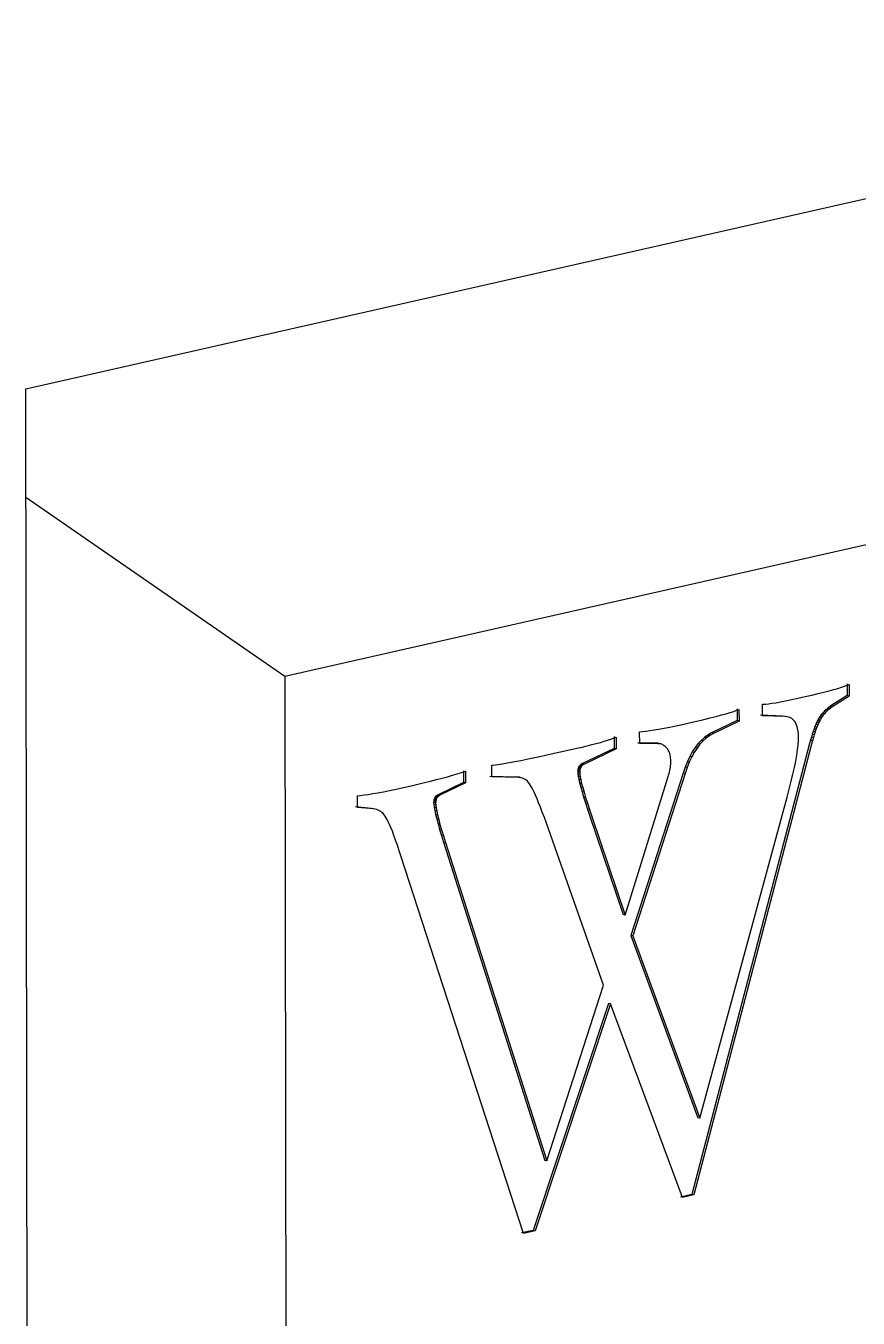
# Model space of a CAD drawing. Header units: millimetres. Extents: x -210 to 210, y -148 to 148.
# Drawn here: x 94.422 to 97.344, y -8.911 to -4.378 of the extents above; entities that cross this region are included whole.
import ezdxf

# ---------------------------------------------------------------- set-up
doc = ezdxf.new("R2010")
doc.units = ezdxf.units.MM
doc.layers.get('0').update_dxf_attribs({"lineweight": 18})

msp = doc.modelspace()

# ---------------------------------------------------------------- linework, layer by layer
at = {"color": 7, "lineweight": 30, "ltscale": 0.240259}
msp.add_line((94.422, -5.6508), (103.7957, -3.5311), dxfattribs=at)
at = {"color": 7, "lineweight": 30, "ltscale": 0.241127}
msp.add_line((104.7383, -4.5327), (95.3308, -6.66), dxfattribs=at)
at = {"color": 7, "lineweight": 30}
for p, q in [((94.4724, -40.6247), (94.422, -5.6508)), ((95.3308, -6.66), (95.3777, -39.2052))]:
    msp.add_line(p, q, dxfattribs=at)
at = {"color": 7, "lineweight": 30, "ltscale": 0.027606}
msp.add_line((95.3308, -6.66), (94.4225, -6.032), dxfattribs=at)
at = {"color": 7, "lineweight": 30, "ltscale": 0.000425236}
msp.add_line((97.2416, -6.7102), (97.258, -6.7058), dxfattribs=at)
at = {"color": 7, "lineweight": 30, "ltscale": 0.000378975}
msp.add_line((97.258, -6.7058), (97.2726, -6.7016), dxfattribs=at)
at = {"color": 7, "lineweight": 30, "ltscale": 0.000331191}
msp.add_line((97.2726, -6.7016), (97.2853, -6.6978), dxfattribs=at)
at = {"color": 7, "lineweight": 30, "ltscale": 0.000285197}
msp.add_line((97.2853, -6.6978), (97.2961, -6.6942), dxfattribs=at)
at = {"color": 7, "lineweight": 30, "ltscale": 0.000239379}
msp.add_line((97.2961, -6.6942), (97.3051, -6.6908), dxfattribs=at)
at = {"color": 7, "lineweight": 30, "ltscale": 0.000192436}
msp.add_line((97.3051, -6.6908), (97.3121, -6.6878), dxfattribs=at)
at = {"color": 7, "lineweight": 30, "ltscale": 0.001026}
for p, q in [((97.3053, -6.6861), (97.3053, -6.7271)), ((97.3121, -6.6878), (97.3122, -6.7288)), ((96.9184, -6.7735), (96.9184, -6.8146)), ((96.9252, -6.7753), (96.9253, -6.8163)), ((97.0076, -6.7977), (97.0076, -6.7566)), ((96.4874, -6.871), (96.4874, -6.912)), ((96.4943, -6.8727), (96.4943, -6.9137)), ((96.5767, -6.8951), (96.5766, -6.8541)), ((96.0576, -7.0125), (96.0576, -6.9715)), ((95.9588, -6.9905), (95.9588, -7.0316)), ((95.9657, -6.9922), (95.9657, -7.0333)), ((95.5864, -7.119), (95.5864, -7.078))]:
    msp.add_line(p, q, dxfattribs=at)
at = {"color": 7, "lineweight": 30, "ltscale": 0.00029372}
msp.add_line((97.0291, -6.7557), (97.0407, -6.7541), dxfattribs=at)
at = {"color": 7, "lineweight": 30, "ltscale": 0.00034992}
msp.add_line((97.0407, -6.7541), (97.0545, -6.7518), dxfattribs=at)
at = {"color": 7, "lineweight": 30, "ltscale": 0.000407808}
msp.add_line((97.0545, -6.7518), (97.0706, -6.7488), dxfattribs=at)
at = {"color": 7, "lineweight": 30, "ltscale": 0.0004657}
msp.add_line((97.0706, -6.7488), (97.0888, -6.7453), dxfattribs=at)
at = {"color": 7, "lineweight": 30, "ltscale": 0.000523745}
msp.add_line((97.0888, -6.7453), (97.1094, -6.741), dxfattribs=at)
at = {"color": 7, "lineweight": 30, "ltscale": 0.000580314}
msp.add_line((97.1094, -6.741), (97.132, -6.7361), dxfattribs=at)
at = {"color": 7, "lineweight": 30, "ltscale": 0.00063844}
msp.add_line((97.132, -6.7361), (97.157, -6.7305), dxfattribs=at)
at = {"color": 7, "lineweight": 30, "ltscale": 0.000615478}
msp.add_line((97.157, -6.7305), (97.181, -6.725), dxfattribs=at)
at = {"color": 7, "lineweight": 30, "ltscale": 0.000567597}
msp.add_line((97.181, -6.725), (97.2031, -6.7198), dxfattribs=at)
at = {"color": 7, "lineweight": 30, "ltscale": 0.000519592}
msp.add_line((97.2031, -6.7198), (97.2232, -6.7149), dxfattribs=at)
at = {"color": 7, "lineweight": 30, "ltscale": 0.000473143}
msp.add_line((97.2232, -6.7149), (97.2416, -6.7102), dxfattribs=at)
at = {"color": 7, "lineweight": 30, "ltscale": 0.001696}
for p, q in [((97.3053, -6.7271), (97.2479, -6.7631)), ((97.3122, -6.7288), (97.2547, -6.7649))]:
    msp.add_line(p, q, dxfattribs=at)
at = {"color": 7, "lineweight": 30, "ltscale": 0.000177196}
for p, q in [((97.3122, -6.7288), (97.3053, -6.7271)), ((97.2251, -6.7906), (97.2183, -6.7889)), ((97.2387, -6.7771), (97.2319, -6.7754)), ((97.2438, -6.7729), (97.2369, -6.7712)), ((97.2491, -6.7688), (97.2423, -6.7671)), ((97.2547, -6.7649), (97.2479, -6.7631)), ((96.9253, -6.8163), (96.9184, -6.8146)), ((97.1955, -6.8456), (97.1886, -6.8439)), ((97.2016, -6.8297), (97.1947, -6.8279)), ((97.2108, -6.8107), (97.2039, -6.809)), ((96.8226, -6.867), (96.8157, -6.8653)), ((96.8353, -6.8597), (96.8284, -6.858)), ((97.1833, -6.8855), (97.1764, -6.8838)), ((97.1863, -6.8745), (97.1795, -6.8728)), ((97.1924, -6.8546), (97.1855, -6.8529)), ((96.6449, -6.8958), (96.638, -6.894)), ((96.6509, -6.8967), (96.6441, -6.895)), ((96.7779, -6.9112), (96.771, -6.9095)), ((96.3704, -6.9777), (96.3635, -6.976)), ((96.3723, -6.9749), (96.3654, -6.9732)), ((96.3771, -6.9703), (96.3702, -6.9686)), ((96.38, -6.9685), (96.3731, -6.9668)), ((96.3833, -6.9671), (96.3764, -6.9654)), ((96.7508, -6.9601), (96.744, -6.9584)), ((96.7592, -6.9423), (96.7524, -6.9406)), ((96.1515, -7.0143), (96.1447, -7.0126)), ((96.1611, -7.0153), (96.1543, -7.0136)), ((96.3661, -6.9966), (96.3592, -6.9949)), ((96.3665, -7.0032), (96.3596, -7.0015)), ((96.3676, -6.9843), (96.3608, -6.9825)), ((96.3678, -7.0118), (96.3609, -7.0101)), ((96.7358, -7.0002), (96.729, -6.9985)), ((95.9657, -7.0333), (95.9588, -7.0316)), ((96.3729, -7.0349), (96.366, -7.0332)), ((96.3767, -7.0494), (96.3698, -7.0476)), ((96.3813, -7.0658), (96.3745, -7.0641)), ((95.8606, -7.0993), (95.8537, -7.0976)), ((95.8629, -7.0892), (95.856, -7.0874)), ((95.8679, -7.0816), (95.861, -7.0799)), ((95.8702, -7.0797), (95.8633, -7.078)), ((96.3869, -7.0842), (96.38, -7.0825)), ((96.3932, -7.1046), (96.3864, -7.1028)), ((95.6477, -7.1254), (95.6408, -7.1237)), ((95.8757, -7.1786), (95.8688, -7.1769)), ((95.8876, -7.2194), (95.8807, -7.2177)), ((96.5528, -7.57), (96.5459, -7.5683)), ((96.4746, -7.8083), (96.4677, -7.8066)), ((96.7874, -8.2095), (96.7806, -8.2078))]:
    msp.add_line(p, q, dxfattribs=at)
at = {"color": 7, "lineweight": 30, "ltscale": 0.000477433}
msp.add_line((96.845, -6.7999), (96.8635, -6.795), dxfattribs=at)
at = {"color": 7, "lineweight": 30, "ltscale": 0.000426372}
msp.add_line((96.8635, -6.795), (96.8799, -6.7904), dxfattribs=at)
at = {"color": 7, "lineweight": 30, "ltscale": 0.000374027}
msp.add_line((96.8799, -6.7904), (96.8942, -6.7862), dxfattribs=at)
at = {"color": 7, "lineweight": 30, "ltscale": 0.000324567}
msp.add_line((96.8942, -6.7862), (96.9066, -6.7822), dxfattribs=at)
at = {"color": 7, "lineweight": 30, "ltscale": 0.000274014}
msp.add_line((96.9066, -6.7822), (96.9169, -6.7786), dxfattribs=at)
at = {"color": 7, "lineweight": 30, "ltscale": 0.000223668}
msp.add_line((96.9169, -6.7786), (96.9252, -6.7753), dxfattribs=at)
at = {"color": 7, "lineweight": 30, "ltscale": 0.001966}
for p, q in [((97.0793, -6.7987), (97.0007, -6.7959)), ((97.0862, -6.8004), (97.0076, -6.7977))]:
    msp.add_line(p, q, dxfattribs=at)
at = {"color": 7, "lineweight": 30, "ltscale": 0.000123614}
msp.add_line((97.0076, -6.7566), (97.0125, -6.757), dxfattribs=at)
at = {"color": 7, "lineweight": 30, "ltscale": 0.000179351}
msp.add_line((97.0125, -6.757), (97.0197, -6.7567), dxfattribs=at)
at = {"color": 7, "lineweight": 30, "ltscale": 0.000236314}
msp.add_line((97.0197, -6.7567), (97.0291, -6.7557), dxfattribs=at)
at = {"color": 7, "lineweight": 30, "ltscale": 0.00017716}
for p, q in [((97.0862, -6.8004), (97.0793, -6.7987)), ((97.2174, -6.8004), (97.2105, -6.7987)), ((97.2294, -6.786), (97.2225, -6.7843)), ((97.2339, -6.7815), (97.2271, -6.7798)), ((97.0953, -6.8015), (97.0884, -6.7998)), ((97.2046, -6.8227), (97.1978, -6.821)), ((96.799, -6.8861), (96.7922, -6.8844)), ((96.8105, -6.8758), (96.8036, -6.8741)), ((97.1894, -6.8642), (97.1825, -6.8625)), ((96.6418, -6.8958), (96.6349, -6.8941)), ((96.7683, -6.926), (96.7614, -6.9243)), ((96.7881, -6.8979), (96.7813, -6.8962)), ((96.3688, -6.9808), (96.3619, -6.9791)), ((96.3745, -6.9724), (96.3676, -6.9707)), ((96.743, -6.9794), (96.7362, -6.9777)), ((96.1564, -7.0145), (96.1495, -7.0128)), ((96.3663, -6.9921), (96.3594, -6.9904)), ((96.3668, -6.988), (96.3599, -6.9863)), ((95.8604, -7.1032), (95.8535, -7.1015)), ((95.8609, -7.1109), (95.854, -7.1092)), ((95.861, -7.0956), (95.8541, -7.0939)), ((95.8618, -7.0922), (95.8549, -7.0905)), ((95.8728, -7.0781), (95.8659, -7.0764)), ((95.8621, -7.1205), (95.8553, -7.1188)), ((95.8643, -7.1321), (95.8574, -7.1304)), ((95.8672, -7.1456), (95.8604, -7.1439)), ((96.4004, -7.1269), (96.3935, -7.1252)), ((96.5258, -7.4966), (96.5189, -7.4949)), ((96.2512, -8.359), (96.2443, -8.3573)), ((96.7667, -8.4784), (96.7599, -8.4767))]:
    msp.add_line(p, q, dxfattribs=at)
at = {"color": 7, "lineweight": 30, "ltscale": 0.000229365}
for p, q in [((97.0884, -6.7998), (97.0793, -6.7987)), ((97.0953, -6.8015), (97.0862, -6.8004))]:
    msp.add_line(p, q, dxfattribs=at)
at = {"color": 7, "lineweight": 30, "ltscale": 0.000154469}
msp.add_line((97.2105, -6.7987), (97.207, -6.8038), dxfattribs=at)
at = {"color": 7, "lineweight": 30, "ltscale": 0.000154363}
msp.add_line((97.2142, -6.7937), (97.2105, -6.7987), dxfattribs=at)
at = {"color": 7, "lineweight": 30, "ltscale": 0.000156862}
msp.add_line((97.2183, -6.7889), (97.2142, -6.7937), dxfattribs=at)
at = {"color": 7, "lineweight": 30, "ltscale": 0.000178694}
for p, q in [((97.2212, -6.7954), (97.2142, -6.7937)), ((97.1986, -6.8373), (97.1916, -6.8356)), ((95.8711, -7.1611), (95.8641, -7.1594))]:
    msp.add_line(p, q, dxfattribs=at)
at = {"color": 7, "lineweight": 30, "ltscale": 0.000155055}
msp.add_line((97.2212, -6.7954), (97.2174, -6.8004), dxfattribs=at)
at = {"color": 7, "lineweight": 30, "ltscale": 0.000157957}
msp.add_line((97.2225, -6.7843), (97.2183, -6.7889), dxfattribs=at)
at = {"color": 7, "lineweight": 30, "ltscale": 0.000155946}
msp.add_line((97.2251, -6.7906), (97.2212, -6.7954), dxfattribs=at)
at = {"color": 7, "lineweight": 30, "ltscale": 0.000159635}
for p, q in [((97.2271, -6.7798), (97.2225, -6.7843)), ((97.2339, -6.7815), (97.2294, -6.786))]:
    msp.add_line(p, q, dxfattribs=at)
at = {"color": 7, "lineweight": 30, "ltscale": 0.000158104}
msp.add_line((97.2294, -6.786), (97.2251, -6.7906), dxfattribs=at)
at = {"color": 7, "lineweight": 30, "ltscale": 0.000162655}
msp.add_line((97.2319, -6.7754), (97.2271, -6.7798), dxfattribs=at)
at = {"color": 7, "lineweight": 30, "ltscale": 0.000164518}
for p, q in [((97.2369, -6.7712), (97.2319, -6.7754)), ((97.2438, -6.7729), (97.2387, -6.7771))]:
    msp.add_line(p, q, dxfattribs=at)
at = {"color": 7, "lineweight": 30, "ltscale": 0.00016252}
msp.add_line((97.2387, -6.7771), (97.2339, -6.7815), dxfattribs=at)
at = {"color": 7, "lineweight": 30, "ltscale": 0.000168196}
for p, q in [((97.2423, -6.7671), (97.2369, -6.7712)), ((97.2491, -6.7688), (97.2438, -6.7729))]:
    msp.add_line(p, q, dxfattribs=at)
at = {"color": 7, "lineweight": 30, "ltscale": 0.000170868}
for p, q in [((97.2479, -6.7631), (97.2423, -6.7671)), ((97.2547, -6.7649), (97.2491, -6.7688))]:
    msp.add_line(p, q, dxfattribs=at)
at = {"color": 7, "lineweight": 30, "ltscale": 0.000421223}
msp.add_line((96.6275, -6.8475), (96.6441, -6.8446), dxfattribs=at)
at = {"color": 7, "lineweight": 30, "ltscale": 0.00046474}
msp.add_line((96.6441, -6.8446), (96.6624, -6.8412), dxfattribs=at)
at = {"color": 7, "lineweight": 30, "ltscale": 0.000503775}
msp.add_line((96.6624, -6.8412), (96.6822, -6.8372), dxfattribs=at)
at = {"color": 7, "lineweight": 30, "ltscale": 0.000545909}
msp.add_line((96.6822, -6.8372), (96.7035, -6.8328), dxfattribs=at)
at = {"color": 7, "lineweight": 30, "ltscale": 0.000585131}
msp.add_line((96.7035, -6.8328), (96.7264, -6.8278), dxfattribs=at)
at = {"color": 7, "lineweight": 30, "ltscale": 0.000627332}
msp.add_line((96.7264, -6.8278), (96.7509, -6.8223), dxfattribs=at)
at = {"color": 7, "lineweight": 30, "ltscale": 0.000682129}
msp.add_line((96.7509, -6.8223), (96.7775, -6.8163), dxfattribs=at)
at = {"color": 7, "lineweight": 30, "ltscale": 0.000629425}
msp.add_line((96.7775, -6.8163), (96.802, -6.8105), dxfattribs=at)
at = {"color": 7, "lineweight": 30, "ltscale": 0.000579733}
msp.add_line((96.802, -6.8105), (96.8245, -6.805), dxfattribs=at)
at = {"color": 7, "lineweight": 30, "ltscale": 0.000527101}
msp.add_line((96.8245, -6.805), (96.845, -6.7999), dxfattribs=at)
at = {"color": 7, "lineweight": 30, "ltscale": 0.002498}
for p, q in [((96.9184, -6.8146), (96.8284, -6.858)), ((96.9253, -6.8163), (96.8353, -6.8597)), ((95.9657, -7.0333), (95.8757, -7.0767))]:
    msp.add_line(p, q, dxfattribs=at)
at = {"color": 7, "lineweight": 30, "ltscale": 0.000211879}
msp.add_line((97.1034, -6.8039), (97.0953, -6.8015), dxfattribs=at)
at = {"color": 7, "lineweight": 30, "ltscale": 0.000203127}
msp.add_line((97.1106, -6.8077), (97.1034, -6.8039), dxfattribs=at)
at = {"color": 7, "lineweight": 30, "ltscale": 0.000202157}
msp.add_line((97.1169, -6.8128), (97.1106, -6.8077), dxfattribs=at)
at = {"color": 7, "lineweight": 30, "ltscale": 0.000207441}
msp.add_line((97.1221, -6.8192), (97.1169, -6.8128), dxfattribs=at)
at = {"color": 7, "lineweight": 30, "ltscale": 0.000223368}
msp.add_line((97.1265, -6.827), (97.1221, -6.8192), dxfattribs=at)
at = {"color": 7, "lineweight": 30, "ltscale": 0.000243685}
msp.add_line((97.1299, -6.8362), (97.1265, -6.827), dxfattribs=at)
at = {"color": 7, "lineweight": 30, "ltscale": 0.000268624}
msp.add_line((97.1322, -6.8466), (97.1299, -6.8362), dxfattribs=at)
at = {"color": 7, "lineweight": 30, "ltscale": 0.000237367}
for p, q in [((97.1886, -6.8439), (97.1855, -6.8529)), ((97.1955, -6.8456), (97.1924, -6.8546))]:
    msp.add_line(p, q, dxfattribs=at)
at = {"color": 7, "lineweight": 30, "ltscale": 0.00022102}
msp.add_line((97.1916, -6.8356), (97.1886, -6.8439), dxfattribs=at)
at = {"color": 7, "lineweight": 30, "ltscale": 0.000205989}
msp.add_line((97.1947, -6.8279), (97.1916, -6.8356), dxfattribs=at)
at = {"color": 7, "lineweight": 30, "ltscale": 0.000190199}
msp.add_line((97.1978, -6.821), (97.1947, -6.8279), dxfattribs=at)
at = {"color": 7, "lineweight": 30, "ltscale": 0.000221467}
msp.add_line((97.1986, -6.8373), (97.1955, -6.8456), dxfattribs=at)
at = {"color": 7, "lineweight": 30, "ltscale": 0.000175715}
msp.add_line((97.2008, -6.8147), (97.1978, -6.821), dxfattribs=at)
at = {"color": 7, "lineweight": 30, "ltscale": 0.000205497}
msp.add_line((97.2016, -6.8297), (97.1986, -6.8373), dxfattribs=at)
at = {"color": 7, "lineweight": 30, "ltscale": 0.000160226}
msp.add_line((97.2039, -6.809), (97.2008, -6.8147), dxfattribs=at)
at = {"color": 7, "lineweight": 30, "ltscale": 0.000177232}
for p, q in [((97.2077, -6.8164), (97.2008, -6.8147)), ((96.4943, -6.9137), (96.4874, -6.912)), ((96.3699, -7.0224), (96.363, -7.0206)), ((95.8642, -7.0864), (95.8574, -7.0846)), ((95.8659, -7.0839), (95.859, -7.0821)), ((95.642, -7.1244), (95.6352, -7.1227)), ((95.8812, -7.198), (95.8744, -7.1963)), ((95.8948, -7.2428), (95.8879, -7.2411)), ((96.2094, -8.6045), (96.2025, -8.6027))]:
    msp.add_line(p, q, dxfattribs=at)
at = {"color": 7, "lineweight": 30, "ltscale": 0.000190378}
msp.add_line((97.2046, -6.8227), (97.2016, -6.8297), dxfattribs=at)
at = {"color": 7, "lineweight": 30, "ltscale": 0.000152734}
msp.add_line((97.207, -6.8038), (97.2039, -6.809), dxfattribs=at)
at = {"color": 7, "lineweight": 30, "ltscale": 0.000175364}
msp.add_line((97.2077, -6.8164), (97.2046, -6.8227), dxfattribs=at)
at = {"color": 7, "lineweight": 30, "ltscale": 0.000178658}
msp.add_line((97.214, -6.8055), (97.207, -6.8038), dxfattribs=at)
at = {"color": 7, "lineweight": 30, "ltscale": 0.000160399}
msp.add_line((97.2108, -6.8107), (97.2077, -6.8164), dxfattribs=at)
at = {"color": 7, "lineweight": 30, "ltscale": 0.000153624}
msp.add_line((97.214, -6.8055), (97.2108, -6.8107), dxfattribs=at)
at = {"color": 7, "lineweight": 30, "ltscale": 0.000153676}
msp.add_line((97.2174, -6.8004), (97.214, -6.8055), dxfattribs=at)
at = {"color": 7, "lineweight": 30, "ltscale": 0.000345635}
msp.add_line((96.4387, -6.891), (96.452, -6.8872), dxfattribs=at)
at = {"color": 7, "lineweight": 30, "ltscale": 0.000318613}
msp.add_line((96.452, -6.8872), (96.4642, -6.8834), dxfattribs=at)
at = {"color": 7, "lineweight": 30, "ltscale": 0.000292998}
msp.add_line((96.4642, -6.8834), (96.4753, -6.8798), dxfattribs=at)
at = {"color": 7, "lineweight": 30, "ltscale": 0.00026609}
msp.add_line((96.4753, -6.8798), (96.4853, -6.8762), dxfattribs=at)
at = {"color": 7, "lineweight": 30, "ltscale": 0.000239527}
msp.add_line((96.4853, -6.8762), (96.4943, -6.8727), dxfattribs=at)
at = {"color": 7, "lineweight": 30, "ltscale": 0.000260328}
msp.add_line((96.5766, -6.8541), (96.587, -6.8532), dxfattribs=at)
at = {"color": 7, "lineweight": 30, "ltscale": 0.000300273}
for p, q in [((96.587, -6.8532), (96.599, -6.8518)), ((96.2109, -7.0767), (96.206, -7.0657))]:
    msp.add_line(p, q, dxfattribs=at)
at = {"color": 7, "lineweight": 30, "ltscale": 0.000340438}
msp.add_line((96.599, -6.8518), (96.6124, -6.8499), dxfattribs=at)
at = {"color": 7, "lineweight": 30, "ltscale": 0.000382287}
msp.add_line((96.6124, -6.8499), (96.6275, -6.8475), dxfattribs=at)
at = {"color": 7, "lineweight": 30, "ltscale": 0.00040119}
for p, q in [((96.7922, -6.8844), (96.7813, -6.8962)), ((96.799, -6.8861), (96.7881, -6.8979))]:
    msp.add_line(p, q, dxfattribs=at)
at = {"color": 7, "lineweight": 30, "ltscale": 0.000385459}
for p, q in [((96.8036, -6.8741), (96.7922, -6.8844)), ((96.8105, -6.8758), (96.799, -6.8861))]:
    msp.add_line(p, q, dxfattribs=at)
at = {"color": 7, "lineweight": 30, "ltscale": 0.000373429}
msp.add_line((96.8157, -6.8653), (96.8036, -6.8741), dxfattribs=at)
at = {"color": 7, "lineweight": 30, "ltscale": 0.000373309}
msp.add_line((96.8226, -6.867), (96.8105, -6.8758), dxfattribs=at)
at = {"color": 7, "lineweight": 30, "ltscale": 0.000366645}
for p, q in [((96.8284, -6.858), (96.8157, -6.8653)), ((96.8353, -6.8597), (96.8226, -6.867))]:
    msp.add_line(p, q, dxfattribs=at)
at = {"color": 7, "lineweight": 30, "ltscale": 0.00029809}
msp.add_line((97.1337, -6.8585), (97.1322, -6.8466), dxfattribs=at)
at = {"color": 7, "lineweight": 30, "ltscale": 0.00038444}
msp.add_line((97.1327, -6.9006), (97.1338, -6.8853), dxfattribs=at)
at = {"color": 7, "lineweight": 30, "ltscale": 0.00032948}
msp.add_line((97.1342, -6.8716), (97.1337, -6.8585), dxfattribs=at)
at = {"color": 7, "lineweight": 30, "ltscale": 0.000341501}
msp.add_line((97.1338, -6.8853), (97.1342, -6.8716), dxfattribs=at)
at = {"color": 7, "lineweight": 30, "ltscale": 0.000300753}
msp.add_line((97.1764, -6.8838), (97.1733, -6.8954), dxfattribs=at)
at = {"color": 7, "lineweight": 30, "ltscale": 0.000285042}
for p, q in [((97.1795, -6.8728), (97.1764, -6.8838)), ((97.1863, -6.8745), (97.1833, -6.8855))]:
    msp.add_line(p, q, dxfattribs=at)
at = {"color": 7, "lineweight": 30, "ltscale": 0.000268691}
msp.add_line((97.1825, -6.8625), (97.1795, -6.8728), dxfattribs=at)
at = {"color": 7, "lineweight": 30, "ltscale": 0.00030094}
msp.add_line((97.1833, -6.8855), (97.1802, -6.8972), dxfattribs=at)
at = {"color": 7, "lineweight": 30, "ltscale": 0.000252583}
msp.add_line((97.1855, -6.8529), (97.1825, -6.8625), dxfattribs=at)
at = {"color": 7, "lineweight": 30, "ltscale": 0.000268877}
msp.add_line((97.1894, -6.8642), (97.1863, -6.8745), dxfattribs=at)
at = {"color": 7, "lineweight": 30, "ltscale": 0.000252398}
msp.add_line((97.1924, -6.8546), (97.1894, -6.8642), dxfattribs=at)
at = {"color": 7, "lineweight": 30, "ltscale": 0.00101}
msp.add_line((96.2265, -6.9403), (96.266, -6.9317), dxfattribs=at)
at = {"color": 7, "lineweight": 30, "ltscale": 0.001108}
msp.add_line((96.266, -6.9317), (96.3093, -6.9222), dxfattribs=at)
at = {"color": 7, "lineweight": 30, "ltscale": 0.001206}
msp.add_line((96.3093, -6.9222), (96.3564, -6.9116), dxfattribs=at)
at = {"color": 7, "lineweight": 30, "ltscale": 0.000477668}
msp.add_line((96.3564, -6.9116), (96.375, -6.9073), dxfattribs=at)
at = {"color": 7, "lineweight": 30, "ltscale": 0.000451853}
msp.add_line((96.375, -6.9073), (96.3926, -6.9031), dxfattribs=at)
at = {"color": 7, "lineweight": 30, "ltscale": 0.00308}
msp.add_line((96.4874, -6.912), (96.3764, -6.9654), dxfattribs=at)
at = {"color": 7, "lineweight": 30, "ltscale": 0.003079}
msp.add_line((96.4943, -6.9137), (96.3833, -6.9671), dxfattribs=at)
at = {"color": 7, "lineweight": 30, "ltscale": 0.000424452}
msp.add_line((96.3926, -6.9031), (96.409, -6.899), dxfattribs=at)
at = {"color": 7, "lineweight": 30, "ltscale": 0.000397154}
msp.add_line((96.409, -6.899), (96.4244, -6.895), dxfattribs=at)
at = {"color": 7, "lineweight": 30, "ltscale": 0.000371304}
msp.add_line((96.4244, -6.895), (96.4387, -6.891), dxfattribs=at)
at = {"color": 7, "lineweight": 30, "ltscale": 0.001628}
for p, q in [((96.6349, -6.8941), (96.5698, -6.8934)), ((96.6418, -6.8958), (96.5767, -6.8951))]:
    msp.add_line(p, q, dxfattribs=at)
at = {"color": 7, "lineweight": 30, "ltscale": 7.642e-05}
msp.add_line((96.638, -6.894), (96.6349, -6.8941), dxfattribs=at)
at = {"color": 7, "lineweight": 30, "ltscale": 7.64093e-05}
for p, q in [((96.641, -6.8944), (96.638, -6.894)), ((96.6449, -6.8958), (96.6418, -6.8958)), ((96.6479, -6.8961), (96.6449, -6.8958))]:
    msp.add_line(p, q, dxfattribs=at)
at = {"color": 7, "lineweight": 30, "ltscale": 7.73255e-05}
for p, q in [((96.6441, -6.895), (96.641, -6.8944)), ((96.6509, -6.8967), (96.6479, -6.8961))]:
    msp.add_line(p, q, dxfattribs=at)
at = {"color": 7, "lineweight": 30, "ltscale": 7.91262e-05}
msp.add_line((96.6539, -6.8977), (96.6509, -6.8967), dxfattribs=at)
at = {"color": 7, "lineweight": 30, "ltscale": 8.18908e-05}
msp.add_line((96.6569, -6.8991), (96.6539, -6.8977), dxfattribs=at)
at = {"color": 7, "lineweight": 30, "ltscale": 8.51293e-05}
msp.add_line((96.6599, -6.9008), (96.6569, -6.8991), dxfattribs=at)
at = {"color": 7, "lineweight": 30, "ltscale": 8.93682e-05}
msp.add_line((96.6628, -6.9028), (96.6599, -6.9008), dxfattribs=at)
at = {"color": 7, "lineweight": 30, "ltscale": 9.4012e-05}
msp.add_line((96.6658, -6.9051), (96.6628, -6.9028), dxfattribs=at)
at = {"color": 7, "lineweight": 30, "ltscale": 9.91498e-05}
msp.add_line((96.6687, -6.9078), (96.6658, -6.9051), dxfattribs=at)
at = {"color": 7, "lineweight": 30, "ltscale": 0.00010484}
msp.add_line((96.6716, -6.9109), (96.6687, -6.9078), dxfattribs=at)
at = {"color": 7, "lineweight": 30, "ltscale": 0.000107378}
msp.add_line((96.6743, -6.9142), (96.6716, -6.9109), dxfattribs=at)
at = {"color": 7, "lineweight": 30, "ltscale": 0.000109406}
msp.add_line((96.6767, -6.9178), (96.6743, -6.9142), dxfattribs=at)
at = {"color": 7, "lineweight": 30, "ltscale": 0.000112573}
msp.add_line((96.6789, -6.9218), (96.6767, -6.9178), dxfattribs=at)
at = {"color": 7, "lineweight": 30, "ltscale": 0.000115325}
msp.add_line((96.6808, -6.926), (96.6789, -6.9218), dxfattribs=at)
at = {"color": 7, "lineweight": 30, "ltscale": 0.000120076}
msp.add_line((96.6823, -6.9305), (96.6808, -6.926), dxfattribs=at)
at = {"color": 7, "lineweight": 30, "ltscale": 0.000125276}
msp.add_line((96.6837, -6.9354), (96.6823, -6.9305), dxfattribs=at)
at = {"color": 7, "lineweight": 30, "ltscale": 0.000130454}
msp.add_line((96.6847, -6.9405), (96.6837, -6.9354), dxfattribs=at)
at = {"color": 7, "lineweight": 30, "ltscale": 0.000465925}
msp.add_line((96.7614, -6.9243), (96.7524, -6.9406), dxfattribs=at)
at = {"color": 7, "lineweight": 30, "ltscale": 0.000466096}
msp.add_line((96.7683, -6.926), (96.7592, -6.9423), dxfattribs=at)
at = {"color": 7, "lineweight": 30, "ltscale": 0.040861}
for p, q in [((97.1733, -6.8954), (96.7599, -8.4767)), ((97.1802, -6.8972), (96.7667, -8.4784))]:
    msp.add_line(p, q, dxfattribs=at)
at = {"color": 7, "lineweight": 30, "ltscale": 0.00044165}
msp.add_line((96.771, -6.9095), (96.7614, -6.9243), dxfattribs=at)
at = {"color": 7, "lineweight": 30, "ltscale": 0.000441485}
msp.add_line((96.7779, -6.9112), (96.7683, -6.926), dxfattribs=at)
at = {"color": 7, "lineweight": 30, "ltscale": 0.000419339}
msp.add_line((96.7813, -6.8962), (96.771, -6.9095), dxfattribs=at)
at = {"color": 7, "lineweight": 30, "ltscale": 0.000419496}
msp.add_line((96.7881, -6.8979), (96.7779, -6.9112), dxfattribs=at)
at = {"color": 7, "lineweight": 30, "ltscale": 0.000471815}
msp.add_line((97.1278, -6.9363), (97.1307, -6.9176), dxfattribs=at)
at = {"color": 7, "lineweight": 30, "ltscale": 0.000427747}
msp.add_line((97.1307, -6.9176), (97.1327, -6.9006), dxfattribs=at)
at = {"color": 7, "lineweight": 30, "ltscale": 0.000318522}
msp.add_line((96.0576, -6.9715), (96.0702, -6.9701), dxfattribs=at)
at = {"color": 7, "lineweight": 30, "ltscale": 0.000415545}
msp.add_line((96.0702, -6.9701), (96.0867, -6.9676), dxfattribs=at)
at = {"color": 7, "lineweight": 30, "ltscale": 0.000514473}
msp.add_line((96.0867, -6.9676), (96.107, -6.9642), dxfattribs=at)
at = {"color": 7, "lineweight": 30, "ltscale": 0.00061344}
msp.add_line((96.107, -6.9642), (96.1311, -6.9597), dxfattribs=at)
at = {"color": 7, "lineweight": 30, "ltscale": 0.000712589}
msp.add_line((96.1311, -6.9597), (96.1591, -6.9543), dxfattribs=at)
at = {"color": 7, "lineweight": 30, "ltscale": 0.000811897}
msp.add_line((96.1591, -6.9543), (96.1909, -6.9478), dxfattribs=at)
at = {"color": 7, "lineweight": 30, "ltscale": 0.00090958}
msp.add_line((96.1909, -6.9478), (96.2265, -6.9403), dxfattribs=at)
at = {"color": 7, "lineweight": 30, "ltscale": 9.10715e-05}
msp.add_line((96.3619, -6.9791), (96.3608, -6.9825), dxfattribs=at)
at = {"color": 7, "lineweight": 30, "ltscale": 8.72843e-05}
msp.add_line((96.3635, -6.976), (96.3619, -6.9791), dxfattribs=at)
at = {"color": 7, "lineweight": 30, "ltscale": 8.45943e-05}
for p, q in [((96.3654, -6.9732), (96.3635, -6.976)), ((96.3723, -6.9749), (96.3704, -6.9777))]:
    msp.add_line(p, q, dxfattribs=at)
at = {"color": 7, "lineweight": 30, "ltscale": 8.26023e-05}
msp.add_line((96.3676, -6.9707), (96.3654, -6.9732), dxfattribs=at)
at = {"color": 7, "lineweight": 30, "ltscale": 8.31429e-05}
msp.add_line((96.3702, -6.9686), (96.3676, -6.9707), dxfattribs=at)
at = {"color": 7, "lineweight": 30, "ltscale": 8.71097e-05}
msp.add_line((96.3704, -6.9777), (96.3688, -6.9808), dxfattribs=at)
at = {"color": 7, "lineweight": 30, "ltscale": 8.65466e-05}
for p, q in [((96.3731, -6.9668), (96.3702, -6.9686)), ((96.38, -6.9685), (96.3771, -6.9703))]:
    msp.add_line(p, q, dxfattribs=at)
at = {"color": 7, "lineweight": 30, "ltscale": 8.27508e-05}
msp.add_line((96.3745, -6.9724), (96.3723, -6.9749), dxfattribs=at)
at = {"color": 7, "lineweight": 30, "ltscale": 8.91418e-05}
for p, q in [((96.3764, -6.9654), (96.3731, -6.9668)), ((96.3833, -6.9671), (96.38, -6.9685))]:
    msp.add_line(p, q, dxfattribs=at)
at = {"color": 7, "lineweight": 30, "ltscale": 8.30135e-05}
msp.add_line((96.3771, -6.9703), (96.3745, -6.9724), dxfattribs=at)
at = {"color": 7, "lineweight": 30, "ltscale": 0.000134788}
msp.add_line((96.6837, -6.9838), (96.6845, -6.9785), dxfattribs=at)
at = {"color": 7, "lineweight": 30, "ltscale": 0.00013318}
msp.add_line((96.6845, -6.9785), (96.6852, -6.9732), dxfattribs=at)
at = {"color": 7, "lineweight": 30, "ltscale": 0.000136479}
msp.add_line((96.6854, -6.9459), (96.6847, -6.9405), dxfattribs=at)
at = {"color": 7, "lineweight": 30, "ltscale": 0.000131305}
msp.add_line((96.6852, -6.9732), (96.6856, -6.968), dxfattribs=at)
at = {"color": 7, "lineweight": 30, "ltscale": 0.000143083}
msp.add_line((96.6858, -6.9516), (96.6854, -6.9459), dxfattribs=at)
at = {"color": 7, "lineweight": 30, "ltscale": 0.000130081}
msp.add_line((96.6856, -6.968), (96.6859, -6.9628), dxfattribs=at)
at = {"color": 7, "lineweight": 30, "ltscale": 0.000150224}
msp.add_line((96.686, -6.9576), (96.6858, -6.9516), dxfattribs=at)
at = {"color": 7, "lineweight": 30, "ltscale": 0.000128827}
msp.add_line((96.6859, -6.9628), (96.686, -6.9576), dxfattribs=at)
at = {"color": 7, "lineweight": 30, "ltscale": 0.000550478}
msp.add_line((96.7362, -6.9777), (96.729, -6.9985), dxfattribs=at)
at = {"color": 7, "lineweight": 30, "ltscale": 0.000550662}
msp.add_line((96.743, -6.9794), (96.7358, -7.0002), dxfattribs=at)
at = {"color": 7, "lineweight": 30, "ltscale": 0.000520609}
msp.add_line((96.744, -6.9584), (96.7362, -6.9777), dxfattribs=at)
at = {"color": 7, "lineweight": 30, "ltscale": 0.000520428}
msp.add_line((96.7508, -6.9601), (96.743, -6.9794), dxfattribs=at)
at = {"color": 7, "lineweight": 30, "ltscale": 0.000492049}
for p, q in [((96.7524, -6.9406), (96.744, -6.9584)), ((96.7592, -6.9423), (96.7508, -6.9601))]:
    msp.add_line(p, q, dxfattribs=at)
at = {"color": 7, "lineweight": 30, "ltscale": 0.000605935}
msp.add_line((97.1147, -7.0023), (97.1199, -6.9786), dxfattribs=at)
at = {"color": 7, "lineweight": 30, "ltscale": 0.000560899}
msp.add_line((97.1199, -6.9786), (97.1243, -6.9566), dxfattribs=at)
at = {"color": 7, "lineweight": 30, "ltscale": 0.00051612}
msp.add_line((97.1243, -6.9566), (97.1278, -6.9363), dxfattribs=at)
at = {"color": 7, "lineweight": 30, "ltscale": 0.00053501}
msp.add_line((95.8428, -7.027), (95.8636, -7.0218), dxfattribs=at)
at = {"color": 7, "lineweight": 30, "ltscale": 0.000509116}
msp.add_line((95.8636, -7.0218), (95.8833, -7.0166), dxfattribs=at)
at = {"color": 7, "lineweight": 30, "ltscale": 0.000481926}
msp.add_line((95.8833, -7.0166), (95.9019, -7.0116), dxfattribs=at)
at = {"color": 7, "lineweight": 30, "ltscale": 0.000456177}
msp.add_line((95.9019, -7.0116), (95.9194, -7.0066), dxfattribs=at)
at = {"color": 7, "lineweight": 30, "ltscale": 0.00042898}
msp.add_line((95.9194, -7.0066), (95.9359, -7.0017), dxfattribs=at)
at = {"color": 7, "lineweight": 30, "ltscale": 0.000403419}
msp.add_line((95.9359, -7.0017), (95.9513, -6.9969), dxfattribs=at)
at = {"color": 7, "lineweight": 30, "ltscale": 0.000377803}
msp.add_line((95.9513, -6.9969), (95.9657, -6.9922), dxfattribs=at)
at = {"color": 7, "lineweight": 30, "ltscale": 0.002348}
for p, q in [((96.1447, -7.0126), (96.0508, -7.0108)), ((96.1515, -7.0143), (96.0576, -7.0125))]:
    msp.add_line(p, q, dxfattribs=at)
at = {"color": 7, "lineweight": 30, "ltscale": 0.000122082}
msp.add_line((96.1495, -7.0128), (96.1447, -7.0126), dxfattribs=at)
at = {"color": 7, "lineweight": 30, "ltscale": 0.000119682}
msp.add_line((96.1543, -7.0136), (96.1495, -7.0128), dxfattribs=at)
at = {"color": 7, "lineweight": 30, "ltscale": 0.000122085}
msp.add_line((96.1564, -7.0145), (96.1515, -7.0143), dxfattribs=at)
at = {"color": 7, "lineweight": 30, "ltscale": 0.000119703}
msp.add_line((96.1611, -7.0153), (96.1564, -7.0145), dxfattribs=at)
at = {"color": 7, "lineweight": 30, "ltscale": 0.000120617}
msp.add_line((96.1658, -7.0166), (96.1611, -7.0153), dxfattribs=at)
at = {"color": 7, "lineweight": 30, "ltscale": 0.000120394}
msp.add_line((96.1702, -7.0185), (96.1658, -7.0166), dxfattribs=at)
at = {"color": 7, "lineweight": 30, "ltscale": 0.000124794}
msp.add_line((96.1745, -7.021), (96.1702, -7.0185), dxfattribs=at)
at = {"color": 7, "lineweight": 30, "ltscale": 0.000128125}
msp.add_line((96.1787, -7.0241), (96.1745, -7.021), dxfattribs=at)
at = {"color": 7, "lineweight": 30, "ltscale": 0.000135477}
msp.add_line((96.1827, -7.0277), (96.1787, -7.0241), dxfattribs=at)
at = {"color": 7, "lineweight": 30, "ltscale": 0.000111209}
msp.add_line((96.3594, -6.9904), (96.3592, -6.9949), dxfattribs=at)
at = {"color": 7, "lineweight": 30, "ltscale": 0.000165984}
for p, q in [((96.3592, -6.9949), (96.3596, -7.0015)), ((96.3661, -6.9966), (96.3665, -7.0032))]:
    msp.add_line(p, q, dxfattribs=at)
at = {"color": 7, "lineweight": 30, "ltscale": 0.000103659}
for p, q in [((96.3599, -6.9863), (96.3594, -6.9904)), ((96.3668, -6.988), (96.3663, -6.9921))]:
    msp.add_line(p, q, dxfattribs=at)
at = {"color": 7, "lineweight": 30, "ltscale": 0.000216919}
for p, q in [((96.3596, -7.0015), (96.3609, -7.0101)), ((96.3665, -7.0032), (96.3678, -7.0118))]:
    msp.add_line(p, q, dxfattribs=at)
at = {"color": 7, "lineweight": 30, "ltscale": 9.72089e-05}
msp.add_line((96.3608, -6.9825), (96.3599, -6.9863), dxfattribs=at)
at = {"color": 7, "lineweight": 30, "ltscale": 0.000269055}
msp.add_line((96.3609, -7.0101), (96.363, -7.0206), dxfattribs=at)
at = {"color": 7, "lineweight": 30, "ltscale": 0.000321472}
msp.add_line((96.363, -7.0206), (96.366, -7.0332), dxfattribs=at)
at = {"color": 7, "lineweight": 30, "ltscale": 0.0001114}
msp.add_line((96.3663, -6.9921), (96.3661, -6.9966), dxfattribs=at)
at = {"color": 7, "lineweight": 30, "ltscale": 9.70211e-05}
msp.add_line((96.3676, -6.9843), (96.3668, -6.988), dxfattribs=at)
at = {"color": 7, "lineweight": 30, "ltscale": 9.12552e-05}
msp.add_line((96.3688, -6.9808), (96.3676, -6.9843), dxfattribs=at)
at = {"color": 7, "lineweight": 30, "ltscale": 0.00026924}
msp.add_line((96.3678, -7.0118), (96.3699, -7.0224), dxfattribs=at)
at = {"color": 7, "lineweight": 30, "ltscale": 0.000321289}
msp.add_line((96.3699, -7.0224), (96.3729, -7.0349), dxfattribs=at)
at = {"color": 7, "lineweight": 30, "ltscale": 0.012709}
msp.add_line((96.5258, -7.4966), (96.6765, -7.0111), dxfattribs=at)
at = {"color": 7, "lineweight": 30, "ltscale": 0.014963}
for p, q in [((96.729, -6.9985), (96.5459, -7.5683)), ((96.7358, -7.0002), (96.5528, -7.57))]:
    msp.add_line(p, q, dxfattribs=at)
at = {"color": 7, "lineweight": 30, "ltscale": 0.000145656}
msp.add_line((96.6765, -7.0111), (96.6783, -7.0055), dxfattribs=at)
at = {"color": 7, "lineweight": 30, "ltscale": 0.000143597}
msp.add_line((96.6783, -7.0055), (96.6799, -7), dxfattribs=at)
at = {"color": 7, "lineweight": 30, "ltscale": 0.000140916}
msp.add_line((96.6799, -7), (96.6814, -6.9946), dxfattribs=at)
at = {"color": 7, "lineweight": 30, "ltscale": 0.000138659}
msp.add_line((96.6814, -6.9946), (96.6826, -6.9892), dxfattribs=at)
at = {"color": 7, "lineweight": 30, "ltscale": 0.000136678}
msp.add_line((96.6826, -6.9892), (96.6837, -6.9838), dxfattribs=at)
at = {"color": 7, "lineweight": 30, "ltscale": 0.000650902}
msp.add_line((97.1087, -7.0276), (97.1147, -7.0023), dxfattribs=at)
at = {"color": 7, "lineweight": 30, "ltscale": 0.000406069}
msp.add_line((95.6234, -7.0736), (95.6395, -7.0709), dxfattribs=at)
at = {"color": 7, "lineweight": 30, "ltscale": 0.000452804}
msp.add_line((95.6395, -7.0709), (95.6573, -7.0677), dxfattribs=at)
at = {"color": 7, "lineweight": 30, "ltscale": 0.000501277}
msp.add_line((95.6573, -7.0677), (95.677, -7.064), dxfattribs=at)
at = {"color": 7, "lineweight": 30, "ltscale": 0.000548191}
msp.add_line((95.677, -7.064), (95.6985, -7.0597), dxfattribs=at)
at = {"color": 7, "lineweight": 30, "ltscale": 0.000598197}
msp.add_line((95.6985, -7.0597), (95.7219, -7.0548), dxfattribs=at)
at = {"color": 7, "lineweight": 30, "ltscale": 0.000643765}
msp.add_line((95.7219, -7.0548), (95.7471, -7.0493), dxfattribs=at)
at = {"color": 7, "lineweight": 30, "ltscale": 0.000693777}
msp.add_line((95.7471, -7.0493), (95.7741, -7.0432), dxfattribs=at)
at = {"color": 7, "lineweight": 30, "ltscale": 0.000614115}
msp.add_line((95.7741, -7.0432), (95.7981, -7.0377), dxfattribs=at)
at = {"color": 7, "lineweight": 30, "ltscale": 0.000588188}
msp.add_line((95.7981, -7.0377), (95.821, -7.0323), dxfattribs=at)
at = {"color": 7, "lineweight": 30, "ltscale": 0.000562286}
msp.add_line((95.821, -7.0323), (95.8428, -7.027), dxfattribs=at)
at = {"color": 7, "lineweight": 30, "ltscale": 0.002499}
msp.add_line((95.9588, -7.0316), (95.8688, -7.075), dxfattribs=at)
at = {"color": 7, "lineweight": 30, "ltscale": 0.000141884}
msp.add_line((96.1865, -7.0319), (96.1827, -7.0277), dxfattribs=at)
at = {"color": 7, "lineweight": 30, "ltscale": 0.000150154}
msp.add_line((96.1902, -7.0366), (96.1865, -7.0319), dxfattribs=at)
at = {"color": 7, "lineweight": 30, "ltscale": 0.000160828}
msp.add_line((96.1937, -7.042), (96.1902, -7.0366), dxfattribs=at)
at = {"color": 7, "lineweight": 30, "ltscale": 0.000183752}
msp.add_line((96.1974, -7.0484), (96.1937, -7.042), dxfattribs=at)
at = {"color": 7, "lineweight": 30, "ltscale": 0.000222966}
msp.add_line((96.2015, -7.0563), (96.1974, -7.0484), dxfattribs=at)
at = {"color": 7, "lineweight": 30, "ltscale": 0.000261352}
msp.add_line((96.206, -7.0657), (96.2015, -7.0563), dxfattribs=at)
at = {"color": 7, "lineweight": 30, "ltscale": 0.000374402}
for p, q in [((96.366, -7.0332), (96.3698, -7.0476)), ((96.3729, -7.0349), (96.3767, -7.0494))]:
    msp.add_line(p, q, dxfattribs=at)
at = {"color": 7, "lineweight": 30, "ltscale": 0.000427042}
for p, q in [((96.3698, -7.0476), (96.3745, -7.0641)), ((96.3767, -7.0494), (96.3813, -7.0658))]:
    msp.add_line(p, q, dxfattribs=at)
at = {"color": 7, "lineweight": 30, "ltscale": 0.000480286}
for p, q in [((96.3745, -7.0641), (96.38, -7.0825)), ((96.3813, -7.0658), (96.3869, -7.0842))]:
    msp.add_line(p, q, dxfattribs=at)
at = {"color": 7, "lineweight": 30, "ltscale": 0.0007418}
msp.add_line((97.0943, -7.0833), (97.1019, -7.0546), dxfattribs=at)
at = {"color": 7, "lineweight": 30, "ltscale": 0.000696283}
msp.add_line((97.1019, -7.0546), (97.1087, -7.0276), dxfattribs=at)
at = {"color": 7, "lineweight": 30, "ltscale": 0.000263483}
msp.add_line((95.5864, -7.078), (95.5969, -7.0771), dxfattribs=at)
at = {"color": 7, "lineweight": 30, "ltscale": 0.000311251}
msp.add_line((95.5969, -7.0771), (95.6093, -7.0756), dxfattribs=at)
at = {"color": 7, "lineweight": 30, "ltscale": 0.000357828}
msp.add_line((95.6093, -7.0756), (95.6234, -7.0736), dxfattribs=at)
at = {"color": 7, "lineweight": 30, "ltscale": 9.90032e-05}
msp.add_line((95.8537, -7.0976), (95.8535, -7.1015), dxfattribs=at)
at = {"color": 7, "lineweight": 30, "ltscale": 0.000191548}
for p, q in [((95.8535, -7.1015), (95.854, -7.1092)), ((95.8604, -7.1032), (95.8609, -7.1109))]:
    msp.add_line(p, q, dxfattribs=at)
at = {"color": 7, "lineweight": 30, "ltscale": 9.23269e-05}
msp.add_line((95.8541, -7.0939), (95.8537, -7.0976), dxfattribs=at)
at = {"color": 7, "lineweight": 30, "ltscale": 0.00024249}
for p, q in [((95.854, -7.1092), (95.8553, -7.1188)), ((95.8609, -7.1109), (95.8621, -7.1205))]:
    msp.add_line(p, q, dxfattribs=at)
at = {"color": 7, "lineweight": 30, "ltscale": 8.68009e-05}
for p, q in [((95.8549, -7.0905), (95.8541, -7.0939)), ((95.8618, -7.0922), (95.861, -7.0956))]:
    msp.add_line(p, q, dxfattribs=at)
at = {"color": 7, "lineweight": 30, "ltscale": 8.18481e-05}
msp.add_line((95.856, -7.0874), (95.8549, -7.0905), dxfattribs=at)
at = {"color": 7, "lineweight": 30, "ltscale": 7.79394e-05}
msp.add_line((95.8574, -7.0846), (95.856, -7.0874), dxfattribs=at)
at = {"color": 7, "lineweight": 30, "ltscale": 7.52376e-05}
for p, q in [((95.859, -7.0821), (95.8574, -7.0846)), ((95.8659, -7.0839), (95.8642, -7.0864))]:
    msp.add_line(p, q, dxfattribs=at)
at = {"color": 7, "lineweight": 30, "ltscale": 7.48303e-05}
msp.add_line((95.861, -7.0799), (95.859, -7.0821), dxfattribs=at)
at = {"color": 7, "lineweight": 30, "ltscale": 9.88124e-05}
msp.add_line((95.8606, -7.0993), (95.8604, -7.1032), dxfattribs=at)
at = {"color": 7, "lineweight": 30, "ltscale": 9.25172e-05}
msp.add_line((95.861, -7.0956), (95.8606, -7.0993), dxfattribs=at)
at = {"color": 7, "lineweight": 30, "ltscale": 7.50362e-05}
for p, q in [((95.8633, -7.078), (95.861, -7.0799)), ((95.8702, -7.0797), (95.8679, -7.0816))]:
    msp.add_line(p, q, dxfattribs=at)
at = {"color": 7, "lineweight": 30, "ltscale": 8.1665e-05}
msp.add_line((95.8629, -7.0892), (95.8618, -7.0922), dxfattribs=at)
at = {"color": 7, "lineweight": 30, "ltscale": 7.77639e-05}
msp.add_line((95.8642, -7.0864), (95.8629, -7.0892), dxfattribs=at)
at = {"color": 7, "lineweight": 30, "ltscale": 7.66289e-05}
msp.add_line((95.8659, -7.0764), (95.8633, -7.078), dxfattribs=at)
at = {"color": 7, "lineweight": 30, "ltscale": 7.97053e-05}
msp.add_line((95.8688, -7.075), (95.8659, -7.0764), dxfattribs=at)
at = {"color": 7, "lineweight": 30, "ltscale": 7.49782e-05}
msp.add_line((95.8679, -7.0816), (95.8659, -7.0839), dxfattribs=at)
at = {"color": 7, "lineweight": 30, "ltscale": 0.00017873}
msp.add_line((95.8757, -7.0767), (95.8688, -7.075), dxfattribs=at)
at = {"color": 7, "lineweight": 30, "ltscale": 7.67392e-05}
msp.add_line((95.8728, -7.0781), (95.8702, -7.0797), dxfattribs=at)
at = {"color": 7, "lineweight": 30, "ltscale": 8.08752e-05}
msp.add_line((95.8757, -7.0767), (95.8728, -7.0781), dxfattribs=at)
at = {"color": 7, "lineweight": 30, "ltscale": 0.000339834}
msp.add_line((96.2163, -7.0892), (96.2109, -7.0767), dxfattribs=at)
at = {"color": 7, "lineweight": 30, "ltscale": 0.000378135}
msp.add_line((96.2221, -7.1031), (96.2163, -7.0892), dxfattribs=at)
at = {"color": 7, "lineweight": 30, "ltscale": 0.000417643}
msp.add_line((96.2283, -7.1187), (96.2221, -7.1031), dxfattribs=at)
at = {"color": 7, "lineweight": 30, "ltscale": 0.00053363}
for p, q in [((96.38, -7.0825), (96.3864, -7.1028)), ((96.3869, -7.0842), (96.3932, -7.1046))]:
    msp.add_line(p, q, dxfattribs=at)
at = {"color": 7, "lineweight": 30, "ltscale": 0.000586137}
msp.add_line((96.3864, -7.1028), (96.3935, -7.1252), dxfattribs=at)
at = {"color": 7, "lineweight": 30, "ltscale": 0.000585959}
msp.add_line((96.3932, -7.1046), (96.4004, -7.1269), dxfattribs=at)
at = {"color": 7, "lineweight": 30, "ltscale": 0.029182}
msp.add_line((96.7874, -8.2095), (97.0943, -7.0833), dxfattribs=at)
at = {"color": 7, "lineweight": 30, "ltscale": 0.001396}
for p, q in [((95.6352, -7.1227), (95.5796, -7.1173)), ((95.642, -7.1244), (95.5864, -7.119))]:
    msp.add_line(p, q, dxfattribs=at)
at = {"color": 7, "lineweight": 30, "ltscale": 0.000142964}
msp.add_line((95.6408, -7.1237), (95.6352, -7.1227), dxfattribs=at)
at = {"color": 7, "lineweight": 30, "ltscale": 0.000142941}
msp.add_line((95.6477, -7.1254), (95.642, -7.1244), dxfattribs=at)
at = {"color": 7, "lineweight": 30, "ltscale": 0.000138903}
msp.add_line((95.653, -7.1269), (95.6477, -7.1254), dxfattribs=at)
at = {"color": 7, "lineweight": 30, "ltscale": 0.000137541}
msp.add_line((95.6582, -7.1288), (95.653, -7.1269), dxfattribs=at)
at = {"color": 7, "lineweight": 30, "ltscale": 0.000135968}
msp.add_line((95.6631, -7.1312), (95.6582, -7.1288), dxfattribs=at)
at = {"color": 7, "lineweight": 30, "ltscale": 0.000135631}
msp.add_line((95.6677, -7.134), (95.6631, -7.1312), dxfattribs=at)
at = {"color": 7, "lineweight": 30, "ltscale": 0.00013681}
msp.add_line((95.672, -7.1373), (95.6677, -7.134), dxfattribs=at)
at = {"color": 7, "lineweight": 30, "ltscale": 0.000140132}
msp.add_line((95.6762, -7.1411), (95.672, -7.1373), dxfattribs=at)
at = {"color": 7, "lineweight": 30, "ltscale": 0.000143774}
msp.add_line((95.68, -7.1454), (95.6762, -7.1411), dxfattribs=at)
at = {"color": 7, "lineweight": 30, "ltscale": 0.000149431}
msp.add_line((95.6837, -7.1501), (95.68, -7.1454), dxfattribs=at)
at = {"color": 7, "lineweight": 30, "ltscale": 0.000154886}
msp.add_line((95.6871, -7.1553), (95.6837, -7.1501), dxfattribs=at)
at = {"color": 7, "lineweight": 30, "ltscale": 0.000178564}
msp.add_line((95.6906, -7.1615), (95.6871, -7.1553), dxfattribs=at)
at = {"color": 7, "lineweight": 30, "ltscale": 0.000219772}
msp.add_line((95.6944, -7.1694), (95.6906, -7.1615), dxfattribs=at)
at = {"color": 7, "lineweight": 30, "ltscale": 0.000294227}
for p, q in [((95.8553, -7.1188), (95.8574, -7.1304)), ((95.8621, -7.1205), (95.8643, -7.1321))]:
    msp.add_line(p, q, dxfattribs=at)
at = {"color": 7, "lineweight": 30, "ltscale": 0.000346482}
for p, q in [((95.8574, -7.1304), (95.8604, -7.1439)), ((95.8643, -7.1321), (95.8672, -7.1456))]:
    msp.add_line(p, q, dxfattribs=at)
at = {"color": 7, "lineweight": 30, "ltscale": 0.000398814}
msp.add_line((95.8604, -7.1439), (95.8641, -7.1594), dxfattribs=at)
at = {"color": 7, "lineweight": 30, "ltscale": 0.000452255}
msp.add_line((95.8641, -7.1594), (95.8688, -7.1769), dxfattribs=at)
at = {"color": 7, "lineweight": 30, "ltscale": 0.000399437}
msp.add_line((95.8672, -7.1456), (95.8711, -7.1611), dxfattribs=at)
at = {"color": 7, "lineweight": 30, "ltscale": 0.000451784}
msp.add_line((95.8711, -7.1611), (95.8757, -7.1786), dxfattribs=at)
at = {"color": 7, "lineweight": 30, "ltscale": 0.000456893}
msp.add_line((96.2349, -7.1357), (96.2283, -7.1187), dxfattribs=at)
at = {"color": 7, "lineweight": 30, "ltscale": 0.000496627}
msp.add_line((96.242, -7.1542), (96.2349, -7.1357), dxfattribs=at)
at = {"color": 7, "lineweight": 30, "ltscale": 0.000535157}
msp.add_line((96.2494, -7.1743), (96.242, -7.1542), dxfattribs=at)
at = {"color": 7, "lineweight": 30, "ltscale": 0.000639959}
msp.add_line((96.3935, -7.1252), (96.4016, -7.1495), dxfattribs=at)
at = {"color": 7, "lineweight": 30, "ltscale": 0.000640314}
msp.add_line((96.4004, -7.1269), (96.4085, -7.1512), dxfattribs=at)
at = {"color": 7, "lineweight": 30, "ltscale": 0.00912}
msp.add_line((96.4016, -7.1495), (96.5189, -7.4949), dxfattribs=at)
at = {"color": 7, "lineweight": 30, "ltscale": 0.009119}
msp.add_line((96.4085, -7.1512), (96.5258, -7.4966), dxfattribs=at)
at = {"color": 7, "lineweight": 30, "ltscale": 0.000261538}
msp.add_line((95.6987, -7.179), (95.6944, -7.1694), dxfattribs=at)
at = {"color": 7, "lineweight": 30, "ltscale": 0.000304028}
msp.add_line((95.7034, -7.1902), (95.6987, -7.179), dxfattribs=at)
at = {"color": 7, "lineweight": 30, "ltscale": 0.00034551}
msp.add_line((95.7085, -7.203), (95.7034, -7.1902), dxfattribs=at)
at = {"color": 7, "lineweight": 30, "ltscale": 0.00038758}
msp.add_line((95.714, -7.2175), (95.7085, -7.203), dxfattribs=at)
at = {"color": 7, "lineweight": 30, "ltscale": 0.000504917}
msp.add_line((95.8688, -7.1769), (95.8744, -7.1963), dxfattribs=at)
at = {"color": 7, "lineweight": 30, "ltscale": 0.000557834}
msp.add_line((95.8744, -7.1963), (95.8807, -7.2177), dxfattribs=at)
at = {"color": 7, "lineweight": 30, "ltscale": 0.000505097}
msp.add_line((95.8757, -7.1786), (95.8812, -7.198), dxfattribs=at)
at = {"color": 7, "lineweight": 30, "ltscale": 0.000557654}
msp.add_line((95.8812, -7.198), (95.8876, -7.2194), dxfattribs=at)
at = {"color": 7, "lineweight": 30, "ltscale": 0.015051}
msp.add_line((96.4496, -7.7421), (96.2494, -7.1743), dxfattribs=at)
at = {"color": 7, "lineweight": 30, "ltscale": 0.000429896}
msp.add_line((95.7199, -7.2337), (95.714, -7.2175), dxfattribs=at)
at = {"color": 7, "lineweight": 30, "ltscale": 0.00047267}
msp.add_line((95.7262, -7.2515), (95.7199, -7.2337), dxfattribs=at)
at = {"color": 7, "lineweight": 30, "ltscale": 0.000514492}
msp.add_line((95.7329, -7.271), (95.7262, -7.2515), dxfattribs=at)
at = {"color": 7, "lineweight": 30, "ltscale": 0.000610973}
msp.add_line((95.8807, -7.2177), (95.8879, -7.2411), dxfattribs=at)
at = {"color": 7, "lineweight": 30, "ltscale": 0.000611152}
msp.add_line((95.8876, -7.2194), (95.8948, -7.2428), dxfattribs=at)
at = {"color": 7, "lineweight": 30, "ltscale": 0.000664179}
msp.add_line((95.8879, -7.2411), (95.8959, -7.2664), dxfattribs=at)
at = {"color": 7, "lineweight": 30, "ltscale": 0.000663821}
msp.add_line((95.8948, -7.2428), (95.9028, -7.2681), dxfattribs=at)
at = {"color": 7, "lineweight": 30, "ltscale": 0.00055749}
msp.add_line((95.74, -7.2921), (95.7329, -7.271), dxfattribs=at)
at = {"color": 7, "lineweight": 30, "ltscale": 0.034735}
msp.add_line((96.1691, -8.6136), (95.74, -7.2921), dxfattribs=at)
at = {"color": 7, "lineweight": 30, "ltscale": 0.02863}
for p, q in [((95.8959, -7.2664), (96.2443, -8.3573)), ((95.9028, -7.2681), (96.2512, -8.359))]:
    msp.add_line(p, q, dxfattribs=at)
at = {"color": 7, "lineweight": 30, "ltscale": 0.01703}
for p, q in [((96.5459, -7.5683), (96.7806, -8.2078)), ((96.5528, -7.57), (96.7874, -8.2095))]:
    msp.add_line(p, q, dxfattribs=at)
at = {"color": 7, "lineweight": 30, "ltscale": 0.0162}
msp.add_line((96.2512, -8.359), (96.4496, -7.7421), dxfattribs=at)
at = {"color": 7, "lineweight": 30, "ltscale": 0.020979}
for p, q in [((96.4677, -7.8066), (96.2025, -8.6027)), ((96.4746, -7.8083), (96.2094, -8.6045))]:
    msp.add_line(p, q, dxfattribs=at)
at = {"color": 7, "lineweight": 30, "ltscale": 0.018111}
msp.add_line((96.7265, -8.4875), (96.4746, -7.8083), dxfattribs=at)
at = {"color": 7, "lineweight": 30, "ltscale": 0.00103}
msp.add_line((96.7599, -8.4767), (96.7197, -8.4858), dxfattribs=at)
at = {"color": 7, "lineweight": 30, "ltscale": 0.001031}
msp.add_line((96.7667, -8.4784), (96.7265, -8.4875), dxfattribs=at)
at = {"color": 7, "lineweight": 30, "ltscale": 0.001032}
for p, q in [((96.2025, -8.6027), (96.1622, -8.6118)), ((96.2094, -8.6045), (96.1691, -8.6136))]:
    msp.add_line(p, q, dxfattribs=at)

doc.saveas('drawing.dxf')
